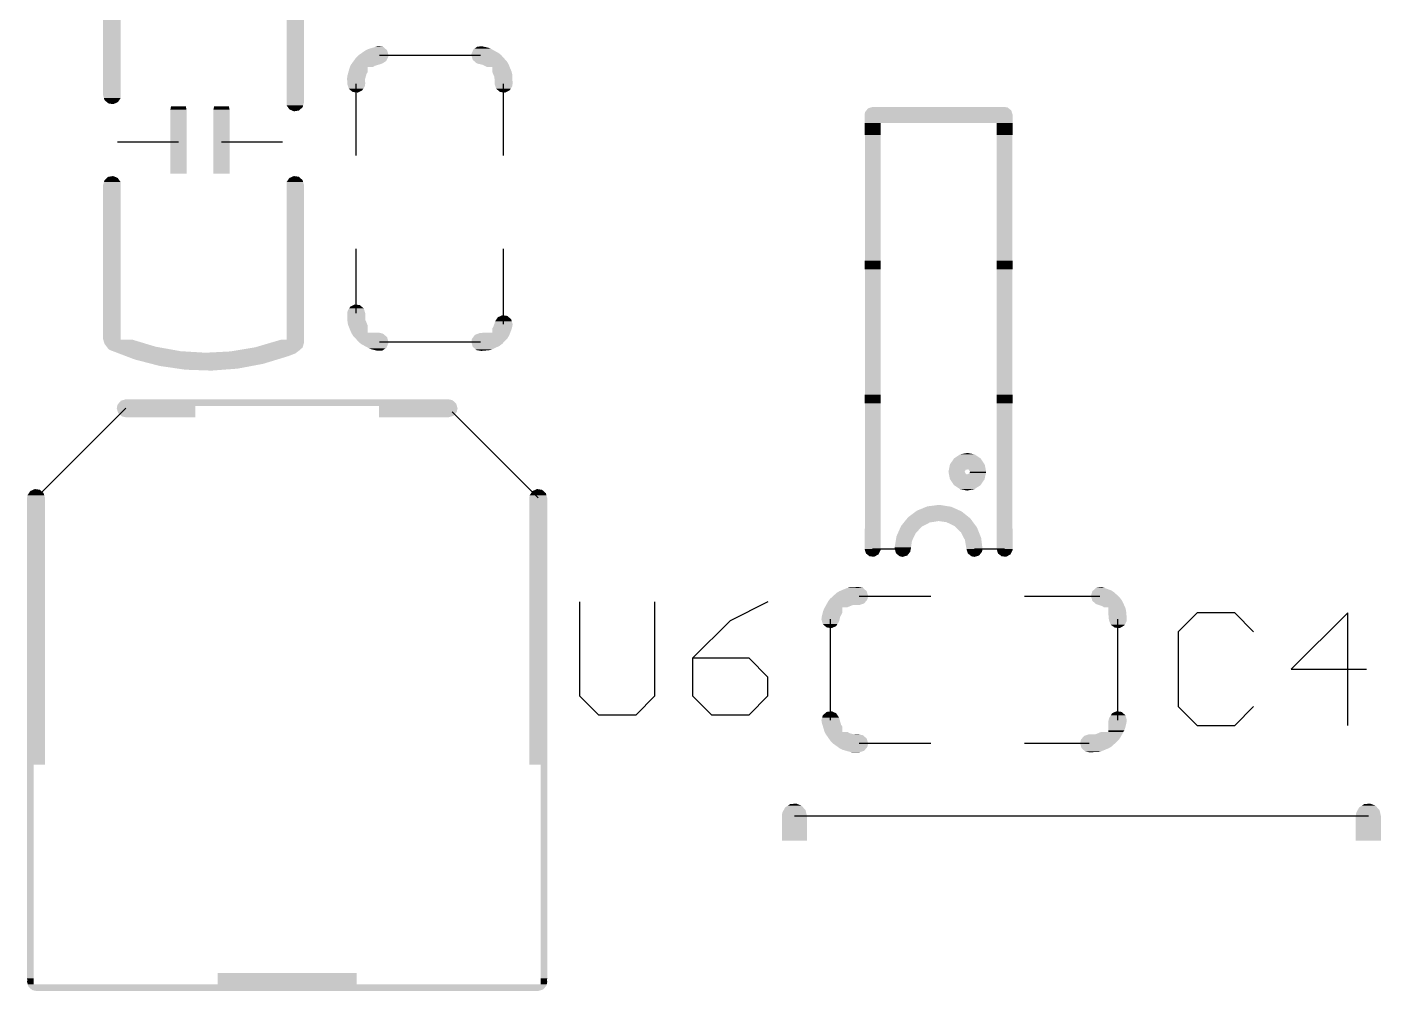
# Model space of a CAD drawing. Extents: x 0 to 3.48, y -0.08 to 2.34.
# Drawn here: x 0.4166 to 0.794, y 1.1686 to 1.4374 of the extents above; entities that cross this region are included whole.
import ezdxf

# ---------------------------------------------------------------- set-up
doc = ezdxf.new("R2010")
doc.units = 0
doc.layers.add('GTO', color=7, linetype='Continuous')

msp = doc.modelspace()

# ---------------------------------------------------------------- linework, layer by layer
at = {"layer": 'GTO'}
for points in [[(0.51485, 1.42962), (0.54296, 1.42962)], [(0.50836, 1.4016), (0.50836, 1.42161)], [(0.54944, 1.4016), (0.54944, 1.42161)], [(0.4418, 1.4054), (0.4588, 1.4054)], [(0.4708, 1.4054), (0.4878, 1.4054)], [(0.50836, 1.35759), (0.50836, 1.3756)], [(0.54944, 1.35459), (0.54944, 1.3756)], [(0.51485, 1.34959), (0.54296, 1.34959)], [(0.4201, 1.3071), (0.4441, 1.3311)], [(0.5351, 1.3301), (0.5591, 1.3061)], [(0.6523, 1.2919), (0.6607, 1.2919)], [(0.6807, 1.2919), (0.6891, 1.2919)], [(0.5706, 1.2771), (0.5706, 1.2509), (0.5759, 1.2456), (0.5864, 1.2456), (0.5916, 1.2509), (0.5916, 1.2771)], [(0.6231, 1.2771), (0.6126, 1.2718), (0.6021, 1.2614), (0.6021, 1.2509), (0.6074, 1.2456), (0.6179, 1.2456), (0.6231, 1.2509), (0.6231, 1.2561), (0.6179, 1.2614), (0.6021, 1.2614)], [(0.64855, 1.27874), (0.66858, 1.27874)], [(0.69463, 1.27874), (0.71566, 1.27874)], [(0.64053, 1.24415), (0.64053, 1.27226)], [(0.72067, 1.24415), (0.72067, 1.27226)], [(0.7585, 1.2688), (0.7533, 1.2741), (0.7428, 1.2741), (0.7375, 1.2688), (0.7375, 1.2479), (0.7428, 1.2426), (0.7533, 1.2426), (0.7585, 1.2479)], [(0.7848, 1.2426), (0.7848, 1.2741), (0.769, 1.2583), (0.79, 1.2583)], [(0.64855, 1.23766), (0.66858, 1.23766)], [(0.69463, 1.23766), (0.71266, 1.23766)], [(0.6305, 1.2174), (0.7905, 1.2174)]]:
    msp.add_lwpolyline(points, dxfattribs=at)
for points in [[(0.4378, 1.4184), (0.4378, 1.4614), (0.44268, 1.4184), (0.44268, 1.4614)], [(0.48893, 1.4164), (0.48893, 1.4603), (0.4938, 1.4164), (0.4938, 1.4603)], [(0.50908, 1.42962), (0.51098, 1.43094), (0.51735, 1.42962), (0.51696, 1.43094)], [(0.51098, 1.43094), (0.51101, 1.43096), (0.51696, 1.43094), (0.51696, 1.43096)], [(0.51101, 1.43096), (0.5117, 1.43129), (0.51696, 1.43096), (0.51658, 1.43129)], [(0.5117, 1.43129), (0.5137, 1.43188), (0.51658, 1.43129), (0.5159, 1.43188)], [(0.5137, 1.43188), (0.51414, 1.43201), (0.5159, 1.43188), (0.51505, 1.43201)], [(0.51414, 1.43201), (0.51452, 1.43209), (0.51505, 1.43201), (0.51452, 1.43209)], [(0.5406, 1.4302), (0.541, 1.43117), (0.54802, 1.4302), (0.54625, 1.43117)], [(0.541, 1.43117), (0.54134, 1.43141), (0.54625, 1.43117), (0.54582, 1.43141)], [(0.54134, 1.43141), (0.54167, 1.43165), (0.54582, 1.43141), (0.5452, 1.43165)], [(0.54167, 1.43165), (0.54214, 1.43198), (0.5452, 1.43165), (0.54382, 1.43198)], [(0.54214, 1.43198), (0.54354, 1.43205), (0.54382, 1.43198), (0.54354, 1.43205)], [(0.50659, 1.42628), (0.50675, 1.42661), (0.51303, 1.42628), (0.51351, 1.42661)], [(0.50675, 1.42661), (0.50692, 1.42695), (0.51351, 1.42661), (0.51466, 1.42695)], [(0.50692, 1.42695), (0.50711, 1.42722), (0.51466, 1.42695), (0.51556, 1.42722)], [(0.50711, 1.42722), (0.50765, 1.42798), (0.51556, 1.42722), (0.51674, 1.42798)], [(0.50765, 1.42798), (0.50834, 1.42892), (0.51674, 1.42798), (0.51717, 1.42892)], [(0.50834, 1.42892), (0.50866, 1.42925), (0.51717, 1.42892), (0.51732, 1.42925)], [(0.50866, 1.42925), (0.50893, 1.42951), (0.51732, 1.42925), (0.51734, 1.42951)], [(0.50893, 1.42951), (0.50908, 1.42962), (0.51734, 1.42951), (0.51735, 1.42962)], [(0.54046, 1.42969), (0.54047, 1.42987), (0.54867, 1.42969), (0.54843, 1.42987)], [(0.54046, 1.42962), (0.54046, 1.42969), (0.54874, 1.42962), (0.54867, 1.42969)], [(0.54085, 1.42827), (0.54046, 1.42962), (0.54996, 1.42827), (0.54874, 1.42962)], [(0.54047, 1.42987), (0.5406, 1.4302), (0.54843, 1.42987), (0.54802, 1.4302)], [(0.5413, 1.42788), (0.54085, 1.42827), (0.55032, 1.42788), (0.54996, 1.42827)], [(0.5419, 1.42735), (0.5413, 1.42788), (0.55065, 1.42735), (0.55032, 1.42788)], [(0.54237, 1.42718), (0.5419, 1.42735), (0.55075, 1.42718), (0.55065, 1.42735)], [(0.54254, 1.42715), (0.54237, 1.42718), (0.55078, 1.42715), (0.55075, 1.42718)], [(0.5437, 1.42686), (0.54254, 1.42715), (0.5509, 1.42686), (0.55078, 1.42715)], [(0.54478, 1.42628), (0.54371, 1.42686), (0.55114, 1.42628), (0.5509, 1.42686)], [(0.50581, 1.42319), (0.5059, 1.42386), (0.5109, 1.42319), (0.51109, 1.42386)], [(0.50581, 1.42312), (0.50581, 1.42319), (0.51088, 1.42312), (0.5109, 1.42319)], [(0.50582, 1.4229), (0.50581, 1.42312), (0.51082, 1.4229), (0.51088, 1.42312)], [(0.50582, 1.42289), (0.50582, 1.4229), (0.51082, 1.42289), (0.51082, 1.4229)], [(0.50586, 1.42169), (0.50582, 1.42289), (0.51086, 1.42169), (0.51082, 1.42289)], [(0.5059, 1.42386), (0.50605, 1.42439), (0.51109, 1.42386), (0.51124, 1.42439)], [(0.50605, 1.42439), (0.50616, 1.4248), (0.51124, 1.42439), (0.51153, 1.4248)], [(0.50616, 1.4248), (0.50654, 1.42615), (0.51153, 1.4248), (0.51153, 1.42615)], [(0.50654, 1.42616), (0.50659, 1.42627), (0.51153, 1.42616), (0.51153, 1.42627)], [(0.50654, 1.42615), (0.50654, 1.42616), (0.51153, 1.42615), (0.51153, 1.42616)], [(0.50659, 1.42627), (0.50659, 1.42628), (0.51303, 1.42627), (0.51303, 1.42628)], [(0.54478, 1.42627), (0.54478, 1.42628), (0.55114, 1.42627), (0.55114, 1.42628)], [(0.54628, 1.42493), (0.54628, 1.42627), (0.55169, 1.42493), (0.55114, 1.42627)], [(0.54628, 1.42489), (0.54628, 1.42493), (0.5517, 1.42489), (0.55169, 1.42493)], [(0.54632, 1.42484), (0.54628, 1.42489), (0.55171, 1.42484), (0.5517, 1.42489)], [(0.54664, 1.42405), (0.54632, 1.42484), (0.55188, 1.42405), (0.55171, 1.42484)], [(0.54667, 1.424), (0.54664, 1.42405), (0.55188, 1.424), (0.55188, 1.42405)], [(0.54689, 1.42346), (0.54667, 1.424), (0.55189, 1.42346), (0.55188, 1.424)], [(0.54689, 1.42345), (0.54689, 1.42346), (0.55189, 1.42345), (0.55189, 1.42346)], [(0.54694, 1.42168), (0.54689, 1.42345), (0.55194, 1.42168), (0.55189, 1.42345)], [(0.50586, 1.42161), (0.50586, 1.42169), (0.51086, 1.42161), (0.51086, 1.42169)], [(0.50586, 1.42153), (0.50586, 1.42161), (0.51085, 1.42153), (0.51086, 1.42161)], [(0.50605, 1.42095), (0.50586, 1.42153), (0.51077, 1.42095), (0.51085, 1.42153)], [(0.5063, 1.4202), (0.50605, 1.42095), (0.51031, 1.4202), (0.51077, 1.42095)], [(0.50684, 1.41976), (0.5063, 1.4202), (0.51004, 1.41976), (0.51031, 1.4202)], [(0.50738, 1.41932), (0.50684, 1.41976), (0.50911, 1.41932), (0.51004, 1.41976)], [(0.50878, 1.41915), (0.50738, 1.41932), (0.50878, 1.41915), (0.50911, 1.41932)], [(0.54694, 1.42161), (0.54694, 1.42168), (0.55194, 1.42161), (0.55194, 1.42168)], [(0.54695, 1.42154), (0.54694, 1.42161), (0.55193, 1.42154), (0.55194, 1.42161)], [(0.54714, 1.42094), (0.54695, 1.42154), (0.55185, 1.42094), (0.55193, 1.42154)], [(0.54738, 1.42021), (0.54714, 1.42094), (0.55139, 1.42021), (0.55185, 1.42094)], [(0.54793, 1.41975), (0.54738, 1.42021), (0.55111, 1.41975), (0.55139, 1.42021)], [(0.54846, 1.41932), (0.54793, 1.41975), (0.5502, 1.41932), (0.55111, 1.41975)], [(0.54985, 1.41915), (0.54846, 1.41932), (0.54985, 1.41915), (0.5502, 1.41932)], [(0.43803, 1.41762), (0.4378, 1.4184), (0.44268, 1.41762), (0.44268, 1.4184)], [(0.43819, 1.41706), (0.43803, 1.41762), (0.4423, 1.41706), (0.44268, 1.41762)], [(0.43884, 1.41649), (0.43819, 1.41706), (0.44191, 1.41649), (0.4423, 1.41706)], [(0.43925, 1.41613), (0.43884, 1.41649), (0.44111, 1.41613), (0.44191, 1.41649)], [(0.44063, 1.41592), (0.43925, 1.41613), (0.44063, 1.41592), (0.44111, 1.41613)], [(0.45655, 1.4144), (0.45673, 1.41528), (0.46105, 1.4144), (0.46087, 1.41528)], [(0.46855, 1.4144), (0.46873, 1.41528), (0.47305, 1.4144), (0.47287, 1.41528)], [(0.48893, 1.41562), (0.48893, 1.4164), (0.49358, 1.41562), (0.4938, 1.4164)], [(0.48929, 1.41509), (0.48893, 1.41562), (0.49343, 1.41509), (0.49358, 1.41562)], [(0.45655, 1.39653), (0.45655, 1.4144), (0.46105, 1.39653), (0.46105, 1.4144)], [(0.46855, 1.39653), (0.46855, 1.4144), (0.47305, 1.39653), (0.47305, 1.4144)], [(0.48972, 1.41447), (0.48929, 1.41509), (0.49274, 1.41447), (0.49343, 1.41509)], [(0.49046, 1.41415), (0.48972, 1.41447), (0.49239, 1.41415), (0.49274, 1.41447)], [(0.49101, 1.41392), (0.49046, 1.41415), (0.49101, 1.41392), (0.49239, 1.41415)], [(0.65005, 1.4129), (0.65021, 1.41372), (0.69135, 1.4129), (0.6911, 1.41372)], [(0.65005, 1.41065), (0.65005, 1.4129), (0.69135, 1.41065), (0.69135, 1.4129)], [(0.65021, 1.41372), (0.65056, 1.41417), (0.6911, 1.41372), (0.69096, 1.41417)], [(0.65056, 1.41417), (0.65103, 1.41476), (0.69096, 1.41417), (0.69022, 1.41476)], [(0.65103, 1.41476), (0.6518, 1.41499), (0.69022, 1.41476), (0.68992, 1.41499)], [(0.6518, 1.41499), (0.6523, 1.41515), (0.68992, 1.41499), (0.6891, 1.41515)], [(0.65005, 1.41064), (0.65005, 1.41065), (0.65455, 1.41064), (0.65456, 1.41065)], [(0.65005, 1.41065), (0.65005, 1.41065), (0.65456, 1.41065), (0.68684, 1.41065)], [(0.65005, 1.4073), (0.65005, 1.41064), (0.65455, 1.4073), (0.65455, 1.41064)], [(0.68685, 1.41064), (0.68684, 1.41065), (0.69135, 1.41064), (0.69135, 1.41065)], [(0.68685, 1.4073), (0.68685, 1.41064), (0.69135, 1.4073), (0.69135, 1.41064)], [(0.65018, 1.40729), (0.65017, 1.4073), (0.65455, 1.40729), (0.65455, 1.4073)], [(0.65018, 1.37231), (0.65018, 1.40729), (0.65455, 1.37231), (0.65455, 1.40729)], [(0.68685, 1.40729), (0.68685, 1.4073), (0.69123, 1.40729), (0.69124, 1.4073)], [(0.68685, 1.37231), (0.68685, 1.40729), (0.69123, 1.37231), (0.69123, 1.40729)], [(0.46105, 1.39653), (0.45655, 1.39653), (0.46105, 1.39653)], [(0.47305, 1.39653), (0.46855, 1.39653), (0.47305, 1.39653)], [(0.4378, 1.3934), (0.43802, 1.39418), (0.44268, 1.3934), (0.44268, 1.39418)], [(0.4378, 1.3504), (0.4378, 1.3934), (0.44268, 1.3504), (0.44268, 1.3934)], [(0.43802, 1.39418), (0.43817, 1.39471), (0.44268, 1.39418), (0.44231, 1.39471)], [(0.43817, 1.39471), (0.43886, 1.39534), (0.44231, 1.39471), (0.44188, 1.39534)], [(0.43886, 1.39534), (0.43921, 1.39565), (0.44188, 1.39534), (0.44114, 1.39565)], [(0.43921, 1.39565), (0.4406, 1.39588), (0.44114, 1.39565), (0.4406, 1.39588)], [(0.48893, 1.39418), (0.48931, 1.39474), (0.49357, 1.39418), (0.49341, 1.39474)], [(0.48893, 1.3934), (0.48893, 1.39418), (0.4938, 1.3934), (0.49357, 1.39418)], [(0.48893, 1.35028), (0.48893, 1.3934), (0.4938, 1.35028), (0.4938, 1.3934)], [(0.48931, 1.39474), (0.48969, 1.39531), (0.49341, 1.39474), (0.49276, 1.39531)], [(0.48969, 1.39531), (0.49049, 1.39567), (0.49276, 1.39531), (0.49235, 1.39567)], [(0.49049, 1.39567), (0.49097, 1.39588), (0.49235, 1.39567), (0.49097, 1.39588)], [(0.65005, 1.3699), (0.65005, 1.3723), (0.65455, 1.3699), (0.65455, 1.3723)], [(0.65017, 1.3723), (0.65018, 1.37231), (0.65455, 1.3723), (0.65455, 1.37231)], [(0.68685, 1.3723), (0.68685, 1.37231), (0.69123, 1.3723), (0.69123, 1.37231)], [(0.68685, 1.3699), (0.68685, 1.3723), (0.69135, 1.3699), (0.69135, 1.3723)], [(0.68685, 1.3723), (0.68685, 1.3723), (0.69135, 1.3723), (0.69123, 1.3723)], [(0.65018, 1.36989), (0.65017, 1.3699), (0.65455, 1.36989), (0.65455, 1.3699)], [(0.65018, 1.33491), (0.65018, 1.36989), (0.65455, 1.33491), (0.65455, 1.36989)], [(0.68685, 1.36989), (0.68685, 1.3699), (0.69123, 1.36989), (0.69124, 1.3699)], [(0.68685, 1.33491), (0.68685, 1.36989), (0.69123, 1.33491), (0.69123, 1.36989)], [(0.50595, 1.35826), (0.50641, 1.35899), (0.51067, 1.35826), (0.51043, 1.35899)], [(0.50641, 1.35899), (0.50669, 1.35944), (0.51043, 1.35899), (0.50987, 1.35944)], [(0.50669, 1.35944), (0.5076, 1.35988), (0.50987, 1.35944), (0.50935, 1.35988)], [(0.5076, 1.35988), (0.50796, 1.36005), (0.50935, 1.35988), (0.50796, 1.36005)], [(0.50586, 1.35759), (0.50587, 1.35766), (0.51086, 1.35759), (0.51086, 1.35766)], [(0.50586, 1.35752), (0.50586, 1.35759), (0.51086, 1.35752), (0.51086, 1.35759)], [(0.50591, 1.35575), (0.50586, 1.35752), (0.51091, 1.35575), (0.51086, 1.35752)], [(0.50587, 1.35766), (0.50595, 1.35826), (0.51086, 1.35766), (0.51067, 1.35826)], [(0.50593, 1.35521), (0.50591, 1.35575), (0.51114, 1.35521), (0.51091, 1.35575)], [(0.50593, 1.35515), (0.50593, 1.35521), (0.51116, 1.35515), (0.51114, 1.35521)], [(0.5061, 1.35436), (0.50593, 1.35515), (0.51148, 1.35436), (0.51116, 1.35515)], [(0.54684, 1.35459), (0.54697, 1.35492), (0.55194, 1.35459), (0.55185, 1.35492)], [(0.54697, 1.35492), (0.54706, 1.35533), (0.55185, 1.35492), (0.55173, 1.35533)], [(0.54706, 1.35533), (0.54746, 1.35593), (0.55173, 1.35533), (0.55155, 1.35593)], [(0.54746, 1.35593), (0.54783, 1.35649), (0.55155, 1.35593), (0.5509, 1.35649)], [(0.54783, 1.35649), (0.54864, 1.35685), (0.5509, 1.35649), (0.5505, 1.35685)], [(0.54864, 1.35685), (0.54911, 1.35706), (0.5505, 1.35685), (0.54911, 1.35706)], [(0.50611, 1.35431), (0.5061, 1.35436), (0.51153, 1.35431), (0.51148, 1.35436)], [(0.50612, 1.35427), (0.50611, 1.35431), (0.51153, 1.35427), (0.51153, 1.35431)], [(0.50695, 1.35223), (0.50612, 1.35427), (0.51153, 1.35223), (0.51153, 1.35427)], [(0.50703, 1.35205), (0.50696, 1.35223), (0.51527, 1.35205), (0.51456, 1.35223)], [(0.50705, 1.35202), (0.50703, 1.35205), (0.51543, 1.35202), (0.51527, 1.35205)], [(0.50715, 1.35185), (0.50705, 1.35202), (0.5159, 1.35185), (0.51543, 1.35202)], [(0.50749, 1.35132), (0.50715, 1.35185), (0.51651, 1.35132), (0.5159, 1.35185)], [(0.50785, 1.35093), (0.50749, 1.35132), (0.51696, 1.35093), (0.51651, 1.35132)], [(0.54076, 1.35065), (0.54137, 1.35148), (0.55052, 1.35065), (0.55103, 1.35148)], [(0.54137, 1.35148), (0.54142, 1.35156), (0.55103, 1.35148), (0.55106, 1.35156)], [(0.54142, 1.35156), (0.54273, 1.35207), (0.55106, 1.35156), (0.55125, 1.35207)], [(0.54273, 1.35207), (0.54434, 1.35222), (0.55125, 1.35207), (0.5513, 1.35222)], [(0.54434, 1.35222), (0.54434, 1.35223), (0.5513, 1.35222), (0.5513, 1.35223)], [(0.54627, 1.35223), (0.54628, 1.35223), (0.5513, 1.35223), (0.55131, 1.35223)], [(0.54628, 1.35343), (0.54631, 1.35346), (0.55175, 1.35343), (0.55176, 1.35346)], [(0.54628, 1.35223), (0.54628, 1.35343), (0.55131, 1.35223), (0.55175, 1.35343)], [(0.54631, 1.35346), (0.54651, 1.35368), (0.55176, 1.35346), (0.55181, 1.35368)], [(0.54651, 1.35368), (0.54664, 1.35402), (0.55181, 1.35368), (0.55189, 1.35402)], [(0.54664, 1.35402), (0.54673, 1.35428), (0.55189, 1.35402), (0.55193, 1.35428)], [(0.54673, 1.35428), (0.54684, 1.35459), (0.55193, 1.35428), (0.55194, 1.35459)], [(0.43784, 1.35028), (0.4378, 1.3504), (0.44268, 1.35028), (0.44268, 1.3504)], [(0.43819, 1.34906), (0.43784, 1.35028), (0.44986, 1.34906), (0.4458, 1.35028)], [(0.43847, 1.3487), (0.43819, 1.34906), (0.45104, 1.3487), (0.44986, 1.34906)], [(0.4388, 1.34827), (0.43847, 1.3487), (0.45248, 1.34827), (0.45105, 1.3487)], [(0.43847, 1.3487), (0.43847, 1.3487), (0.45105, 1.3487), (0.45104, 1.3487)], [(0.43932, 1.34759), (0.4388, 1.34827), (0.45628, 1.34759), (0.45248, 1.34827)], [(0.43978, 1.34732), (0.43932, 1.34759), (0.45778, 1.34732), (0.45628, 1.34759)], [(0.47432, 1.34713), (0.4798, 1.34805), (0.49235, 1.34713), (0.4934, 1.34805)], [(0.4798, 1.34805), (0.48019, 1.34811), (0.4934, 1.34805), (0.49342, 1.34811)], [(0.48019, 1.34811), (0.48456, 1.3494), (0.49342, 1.34811), (0.4938, 1.3494)], [(0.48456, 1.3494), (0.48753, 1.35027), (0.4938, 1.3494), (0.4938, 1.35027)], [(0.48753, 1.35027), (0.48892, 1.35028), (0.4938, 1.35027), (0.4938, 1.35028)], [(0.50907, 1.34959), (0.50785, 1.35093), (0.51735, 1.34959), (0.51696, 1.35093)], [(0.50914, 1.34951), (0.50907, 1.34959), (0.51734, 1.34951), (0.51735, 1.34959)], [(0.50937, 1.34933), (0.50914, 1.34951), (0.51733, 1.34933), (0.51734, 1.34951)], [(0.50979, 1.349), (0.50937, 1.34933), (0.5172, 1.349), (0.51733, 1.34933)], [(0.51155, 1.34803), (0.50979, 1.349), (0.5168, 1.34803), (0.5172, 1.349)], [(0.51199, 1.34779), (0.51155, 1.34803), (0.51647, 1.34779), (0.5168, 1.34803)], [(0.51261, 1.34755), (0.51199, 1.34779), (0.51613, 1.34755), (0.51647, 1.34779)], [(0.51399, 1.34722), (0.51261, 1.34755), (0.51566, 1.34722), (0.51613, 1.34755)], [(0.54046, 1.34959), (0.5406, 1.35043), (0.54953, 1.34959), (0.55031, 1.35043)], [(0.54061, 1.34906), (0.54046, 1.34959), (0.54904, 1.34906), (0.54953, 1.34959)], [(0.5406, 1.35043), (0.54076, 1.35065), (0.55031, 1.35043), (0.55052, 1.35065)], [(0.54077, 1.34851), (0.54061, 1.34906), (0.5483, 1.34851), (0.54904, 1.34906)], [(0.54085, 1.34824), (0.54077, 1.34851), (0.54774, 1.34824), (0.5483, 1.34851)], [(0.54165, 1.34754), (0.54085, 1.34824), (0.54629, 1.34754), (0.54774, 1.34824)], [(0.5419, 1.34732), (0.54165, 1.34754), (0.54549, 1.34732), (0.54629, 1.34754)], [(0.54198, 1.3473), (0.5419, 1.34732), (0.54544, 1.3473), (0.54549, 1.34732)], [(0.44052, 1.34703), (0.43978, 1.34732), (0.45936, 1.34703), (0.45778, 1.34732)], [(0.44167, 1.3466), (0.44052, 1.34703), (0.46633, 1.3466), (0.45936, 1.34703)], [(0.44224, 1.34638), (0.44167, 1.3466), (0.49134, 1.34638), (0.49163, 1.3466)], [(0.44421, 1.34563), (0.44224, 1.34638), (0.48938, 1.34563), (0.49134, 1.34638)], [(0.44657, 1.34473), (0.44421, 1.34563), (0.48643, 1.34473), (0.48938, 1.34563)], [(0.45127, 1.34351), (0.44657, 1.34473), (0.48243, 1.34351), (0.48643, 1.34473)], [(0.46633, 1.3466), (0.4733, 1.34696), (0.49163, 1.3466), (0.49212, 1.34696)], [(0.4733, 1.34696), (0.47431, 1.34713), (0.49212, 1.34696), (0.49235, 1.34713)], [(0.51426, 1.34715), (0.51399, 1.34722), (0.51426, 1.34715), (0.51566, 1.34722)], [(0.54319, 1.3471), (0.54198, 1.3473), (0.54319, 1.3471), (0.54544, 1.3473)], [(0.4536, 1.3429), (0.45127, 1.34351), (0.47921, 1.3429), (0.48243, 1.34351)], [(0.45869, 1.34216), (0.4536, 1.3429), (0.47529, 1.34216), (0.47921, 1.3429)], [(0.46079, 1.34186), (0.45869, 1.34216), (0.47129, 1.34186), (0.47529, 1.34216)], [(0.46805, 1.34161), (0.46079, 1.34186), (0.46805, 1.34161), (0.47129, 1.34186)], [(0.44184, 1.33215), (0.44209, 1.33244), (0.53629, 1.33215), (0.53621, 1.33244)], [(0.44209, 1.33244), (0.44276, 1.33321), (0.53621, 1.33244), (0.53534, 1.33321)], [(0.44276, 1.33321), (0.4433, 1.33337), (0.53534, 1.33321), (0.53516, 1.33337)], [(0.4433, 1.33337), (0.4441, 1.3336), (0.53516, 1.33337), (0.5341, 1.3336)], [(0.65005, 1.3325), (0.65005, 1.3349), (0.65455, 1.3325), (0.65455, 1.3349)], [(0.65017, 1.3349), (0.65018, 1.33491), (0.65455, 1.3349), (0.65455, 1.33491)], [(0.65018, 1.33249), (0.65017, 1.3325), (0.65455, 1.33249), (0.65455, 1.3325)], [(0.65018, 1.29751), (0.65018, 1.33249), (0.65455, 1.29751), (0.65455, 1.33249)], [(0.68685, 1.3349), (0.68685, 1.33491), (0.69123, 1.3349), (0.69123, 1.33491)], [(0.68685, 1.3325), (0.68685, 1.3349), (0.69135, 1.3325), (0.69135, 1.3349)], [(0.68685, 1.3349), (0.68685, 1.3349), (0.69135, 1.3349), (0.69123, 1.3349)], [(0.68685, 1.33249), (0.68685, 1.3325), (0.69123, 1.33249), (0.69124, 1.3325)], [(0.68685, 1.29751), (0.68685, 1.33249), (0.69123, 1.29751), (0.69123, 1.33249)], [(0.4416, 1.3311), (0.44174, 1.33172), (0.46348, 1.3311), (0.46348, 1.33172)], [(0.44199, 1.32976), (0.4416, 1.3311), (0.46348, 1.32976), (0.46348, 1.3311)], [(0.44174, 1.33173), (0.44184, 1.33215), (0.53642, 1.33173), (0.53629, 1.33215)], [(0.44305, 1.32883), (0.44199, 1.32976), (0.46348, 1.32883), (0.46348, 1.32976)], [(0.4441, 1.3286), (0.44305, 1.32883), (0.46348, 1.3286), (0.46348, 1.32883)], [(0.51473, 1.3311), (0.51473, 1.33172), (0.5366, 1.3311), (0.53642, 1.33172)], [(0.51473, 1.33005), (0.51473, 1.3311), (0.53637, 1.33005), (0.5366, 1.3311)], [(0.51473, 1.32899), (0.51473, 1.33005), (0.53545, 1.32899), (0.53637, 1.33005)], [(0.51473, 1.3286), (0.51473, 1.32899), (0.5341, 1.3286), (0.53545, 1.32899)], [(0.67499, 1.3171), (0.67503, 1.31715), (0.68243, 1.3171), (0.68235, 1.31715)], [(0.67503, 1.31715), (0.67669, 1.31824), (0.68235, 1.31715), (0.68074, 1.31824)], [(0.67669, 1.31824), (0.67673, 1.31827), (0.68074, 1.31824), (0.6806, 1.31827)], [(0.67673, 1.31827), (0.67874, 1.31865), (0.6806, 1.31827), (0.67874, 1.31865)], [(0.67345, 1.3134), (0.67358, 1.31402), (0.67795, 1.3134), (0.67831, 1.31402)], [(0.67358, 1.31276), (0.67345, 1.3134), (0.67834, 1.31276), (0.67795, 1.3134)], [(0.67358, 1.31404), (0.67386, 1.3154), (0.68383, 1.31404), (0.68356, 1.3154)], [(0.67358, 1.31402), (0.67358, 1.31404), (0.67831, 1.31402), (0.67906, 1.31404)], [(0.67386, 1.3154), (0.67388, 1.31547), (0.68356, 1.3154), (0.68351, 1.31547)], [(0.67388, 1.31547), (0.67499, 1.3171), (0.68351, 1.31547), (0.68243, 1.3171)], [(0.67945, 1.3134), (0.67906, 1.31404), (0.68395, 1.3134), (0.68383, 1.31404)], [(0.67935, 1.31304), (0.67945, 1.3134), (0.68388, 1.31304), (0.68395, 1.3134)], [(0.6736, 1.31267), (0.67358, 1.31276), (0.6787, 1.31267), (0.67834, 1.31276)], [(0.67385, 1.3114), (0.6736, 1.31267), (0.68354, 1.3114), (0.6838, 1.31267)], [(0.67389, 1.31133), (0.67385, 1.3114), (0.68353, 1.31133), (0.68354, 1.3114)], [(0.67498, 1.3097), (0.67389, 1.31133), (0.68241, 1.3097), (0.68353, 1.31133)], [(0.67505, 1.30965), (0.67498, 1.3097), (0.68238, 1.30965), (0.68241, 1.3097)], [(0.67667, 1.30856), (0.67505, 1.30965), (0.68071, 1.30856), (0.68238, 1.30965)], [(0.6787, 1.31267), (0.67935, 1.31304), (0.6838, 1.31267), (0.68388, 1.31304)], [(0.4166, 1.3061), (0.41672, 1.30685), (0.4216, 1.3061), (0.42138, 1.30685)], [(0.4166, 1.23172), (0.4166, 1.3061), (0.4216, 1.23172), (0.4216, 1.3061)], [(0.41672, 1.30685), (0.41711, 1.30744), (0.42138, 1.30685), (0.42121, 1.30744)], [(0.41711, 1.30744), (0.41749, 1.30801), (0.42121, 1.30744), (0.42056, 1.30801)], [(0.41749, 1.30801), (0.41829, 1.30837), (0.42056, 1.30801), (0.42016, 1.30837)], [(0.41829, 1.30837), (0.41877, 1.30858), (0.42016, 1.30837), (0.41877, 1.30858)], [(0.5566, 1.3061), (0.55672, 1.30685), (0.5616, 1.3061), (0.56138, 1.30685)], [(0.5566, 1.23172), (0.5566, 1.3061), (0.5616, 1.23172), (0.5616, 1.3061)], [(0.55672, 1.30685), (0.55711, 1.30744), (0.56138, 1.30685), (0.56121, 1.30744)], [(0.55711, 1.30744), (0.55749, 1.30801), (0.56121, 1.30744), (0.56056, 1.30801)], [(0.55749, 1.30801), (0.55829, 1.30837), (0.56056, 1.30801), (0.56016, 1.30837)], [(0.55829, 1.30837), (0.55877, 1.30858), (0.56016, 1.30837), (0.55877, 1.30858)], [(0.6768, 1.30853), (0.67667, 1.30856), (0.68067, 1.30853), (0.68071, 1.30856)], [(0.67867, 1.30815), (0.6768, 1.30853), (0.67867, 1.30815), (0.68067, 1.30853)], [(0.6622, 1.30072), (0.6644, 1.30236), (0.67913, 1.30072), (0.67708, 1.30236)], [(0.6644, 1.30236), (0.66471, 1.30258), (0.67708, 1.30236), (0.67658, 1.30258)], [(0.66471, 1.30258), (0.6673, 1.30363), (0.67658, 1.30258), (0.67423, 1.30363)], [(0.6673, 1.30363), (0.6676, 1.30375), (0.67423, 1.30363), (0.6735, 1.30375)], [(0.6676, 1.30375), (0.67064, 1.30414), (0.6735, 1.30375), (0.67115, 1.30414)], [(0.67064, 1.30414), (0.6707, 1.30415), (0.67115, 1.30414), (0.6707, 1.30415)], [(0.66016, 1.2981), (0.66024, 1.29828), (0.66605, 1.2981), (0.6664, 1.29828)], [(0.66024, 1.29828), (0.66102, 1.29925), (0.6664, 1.29828), (0.66825, 1.29925)], [(0.66102, 1.29925), (0.66134, 1.29965), (0.66825, 1.29925), (0.6707, 1.29965)], [(0.66134, 1.29965), (0.66195, 1.3004), (0.68008, 1.29965), (0.67952, 1.3004)], [(0.66195, 1.3004), (0.6622, 1.30072), (0.67952, 1.3004), (0.67913, 1.30072)], [(0.67288, 1.29934), (0.6707, 1.29965), (0.68031, 1.29934), (0.68008, 1.29965)], [(0.67512, 1.29827), (0.67288, 1.29934), (0.68111, 1.29827), (0.68031, 1.29934)], [(0.6755, 1.2979), (0.67512, 1.29827), (0.68138, 1.2979), (0.68111, 1.29827)], [(0.65005, 1.2919), (0.65005, 1.2975), (0.65455, 1.2919), (0.65455, 1.2975)], [(0.65017, 1.2975), (0.65018, 1.29751), (0.65455, 1.2975), (0.65455, 1.29751)], [(0.65875, 1.29407), (0.65897, 1.29543), (0.66326, 1.29407), (0.66391, 1.29543)], [(0.65897, 1.29543), (0.65937, 1.29631), (0.66391, 1.29543), (0.66433, 1.29631)], [(0.65937, 1.29631), (0.66016, 1.2981), (0.66433, 1.29631), (0.66605, 1.2981)], [(0.6769, 1.29655), (0.6755, 1.2979), (0.68193, 1.29655), (0.68138, 1.2979)], [(0.67771, 1.295), (0.6769, 1.29655), (0.68255, 1.295), (0.68193, 1.29655)], [(0.67805, 1.29435), (0.67771, 1.295), (0.68264, 1.29435), (0.68255, 1.295)], [(0.68685, 1.2975), (0.68685, 1.29751), (0.69123, 1.2975), (0.69123, 1.29751)], [(0.68685, 1.2919), (0.68685, 1.2975), (0.69135, 1.2919), (0.69135, 1.2975)], [(0.68685, 1.2975), (0.68685, 1.2975), (0.69135, 1.2975), (0.69123, 1.2975)], [(0.65016, 1.29157), (0.65005, 1.2919), (0.65453, 1.29157), (0.65455, 1.2919)], [(0.65044, 1.29063), (0.65016, 1.29157), (0.65408, 1.29063), (0.65453, 1.29157)], [(0.65845, 1.2919), (0.65846, 1.29235), (0.66295, 1.2919), (0.66302, 1.29235)], [(0.65871, 1.29108), (0.65845, 1.2919), (0.6628, 1.29108), (0.66295, 1.2919)], [(0.65846, 1.29235), (0.65875, 1.29407), (0.66302, 1.29235), (0.66326, 1.29407)], [(0.65884, 1.29063), (0.65871, 1.29108), (0.66244, 1.29063), (0.6628, 1.29108)], [(0.67845, 1.2919), (0.67805, 1.29435), (0.68295, 1.2919), (0.68264, 1.29435)], [(0.67871, 1.29108), (0.67845, 1.2919), (0.6828, 1.29108), (0.68295, 1.2919)], [(0.67884, 1.29063), (0.67871, 1.29108), (0.68244, 1.29063), (0.6828, 1.29108)], [(0.68696, 1.29157), (0.68685, 1.2919), (0.69133, 1.29157), (0.69135, 1.2919)], [(0.68724, 1.29063), (0.68696, 1.29157), (0.69088, 1.29063), (0.69133, 1.29157)], [(0.65077, 1.29037), (0.65044, 1.29063), (0.65395, 1.29037), (0.65408, 1.29063)], [(0.65148, 1.28981), (0.65077, 1.29037), (0.65297, 1.28981), (0.65395, 1.29037)], [(0.6528, 1.28971), (0.65148, 1.28981), (0.6528, 1.28971), (0.65297, 1.28981)], [(0.65958, 1.29004), (0.65884, 1.29063), (0.66197, 1.29004), (0.66244, 1.29063)], [(0.65988, 1.28981), (0.65958, 1.29004), (0.66121, 1.28981), (0.66197, 1.29004)], [(0.6607, 1.28965), (0.65988, 1.28981), (0.6607, 1.28965), (0.66121, 1.28981)], [(0.67958, 1.29004), (0.67884, 1.29063), (0.68197, 1.29004), (0.68244, 1.29063)], [(0.67988, 1.28981), (0.67958, 1.29004), (0.68121, 1.28981), (0.68197, 1.29004)], [(0.6807, 1.28965), (0.67988, 1.28981), (0.6807, 1.28965), (0.68121, 1.28981)], [(0.68757, 1.29037), (0.68724, 1.29063), (0.69075, 1.29037), (0.69088, 1.29063)], [(0.68828, 1.28981), (0.68757, 1.29037), (0.68977, 1.28981), (0.69075, 1.29037)], [(0.6896, 1.28971), (0.68828, 1.28981), (0.6896, 1.28971), (0.68977, 1.28981)], [(0.64131, 1.27874), (0.64228, 1.27962), (0.65105, 1.27874), (0.65079, 1.27962)], [(0.64228, 1.27962), (0.64301, 1.28008), (0.65079, 1.27962), (0.65066, 1.28008)], [(0.64301, 1.28008), (0.64303, 1.28009), (0.65066, 1.28008), (0.65065, 1.28009)], [(0.64303, 1.28009), (0.64523, 1.28099), (0.65065, 1.28009), (0.64963, 1.28099)], [(0.64523, 1.28099), (0.64533, 1.28101), (0.64963, 1.28099), (0.6496, 1.28101)], [(0.64533, 1.28101), (0.6461, 1.28117), (0.6496, 1.28101), (0.6488, 1.28117)], [(0.6461, 1.28117), (0.64848, 1.28124), (0.6488, 1.28117), (0.64848, 1.28124)], [(0.71316, 1.27874), (0.71347, 1.27981), (0.72076, 1.27874), (0.7196, 1.27981)], [(0.71347, 1.27981), (0.71355, 1.28007), (0.7196, 1.27981), (0.71918, 1.28007)], [(0.71355, 1.28007), (0.71383, 1.28033), (0.71918, 1.28007), (0.71877, 1.28033)], [(0.71383, 1.28033), (0.71459, 1.281), (0.71877, 1.28033), (0.71693, 1.281)], [(0.71459, 1.281), (0.71493, 1.28106), (0.71693, 1.281), (0.71679, 1.28106)], [(0.71493, 1.28106), (0.71577, 1.28119), (0.71679, 1.28106), (0.71624, 1.28119)], [(0.71577, 1.28119), (0.71598, 1.28122), (0.71624, 1.28119), (0.71598, 1.28122)], [(0.63899, 1.27558), (0.63902, 1.27562), (0.64527, 1.27558), (0.64531, 1.27562)], [(0.63902, 1.27562), (0.63933, 1.27619), (0.64531, 1.27562), (0.6467, 1.27619)], [(0.63933, 1.27619), (0.63936, 1.27624), (0.6467, 1.27619), (0.64862, 1.27624)], [(0.63936, 1.27624), (0.6396, 1.27667), (0.64862, 1.27624), (0.64995, 1.27667)], [(0.6396, 1.27667), (0.63995, 1.27732), (0.64995, 1.27667), (0.65048, 1.27732)], [(0.63995, 1.27732), (0.64029, 1.27775), (0.65048, 1.27732), (0.65084, 1.27775)], [(0.64029, 1.27775), (0.64046, 1.27797), (0.65084, 1.27775), (0.65089, 1.27797)], [(0.64046, 1.27797), (0.64131, 1.27874), (0.65089, 1.27797), (0.65105, 1.27874)], [(0.71328, 1.27834), (0.71316, 1.27874), (0.72119, 1.27834), (0.72076, 1.27874)], [(0.7135, 1.2776), (0.71328, 1.27834), (0.72174, 1.2776), (0.72119, 1.27834)], [(0.71355, 1.2774), (0.7135, 1.2776), (0.72184, 1.2774), (0.72174, 1.2776)], [(0.71461, 1.27648), (0.71355, 1.2774), (0.72229, 1.27648), (0.72184, 1.2774)], [(0.71533, 1.27626), (0.71461, 1.27648), (0.72239, 1.27626), (0.72229, 1.27648)], [(0.71657, 1.27581), (0.71533, 1.27626), (0.72261, 1.27581), (0.72239, 1.27626)], [(0.7168, 1.27559), (0.71657, 1.27581), (0.72271, 1.27559), (0.72261, 1.27581)], [(0.63803, 1.27225), (0.6381, 1.27284), (0.6431, 1.27225), (0.64325, 1.27284)], [(0.6382, 1.27167), (0.63803, 1.27225), (0.64296, 1.27167), (0.6431, 1.27225)], [(0.6381, 1.27284), (0.63814, 1.273), (0.64325, 1.27284), (0.64328, 1.273)], [(0.63814, 1.273), (0.63838, 1.27399), (0.64328, 1.273), (0.64383, 1.27399)], [(0.63838, 1.27399), (0.6385, 1.27449), (0.64383, 1.27399), (0.64383, 1.27449)], [(0.6385, 1.2745), (0.63874, 1.27512), (0.64383, 1.2745), (0.64383, 1.27512)], [(0.6385, 1.27449), (0.6385, 1.2745), (0.64383, 1.27449), (0.64383, 1.2745)], [(0.63874, 1.27512), (0.63899, 1.27557), (0.64383, 1.27512), (0.64383, 1.27557)], [(0.63899, 1.27557), (0.63899, 1.27558), (0.64383, 1.27557), (0.64384, 1.27558)], [(0.63899, 1.27558), (0.63899, 1.27558), (0.64526, 1.27558), (0.64527, 1.27558)], [(0.71682, 1.27558), (0.7168, 1.27559), (0.72272, 1.27558), (0.72271, 1.27559)], [(0.71682, 1.27557), (0.71682, 1.27558), (0.72272, 1.27557), (0.72272, 1.27558)], [(0.71798, 1.27473), (0.71798, 1.27557), (0.72295, 1.27473), (0.72272, 1.27557)], [(0.71798, 1.2739), (0.71798, 1.27473), (0.72303, 1.2739), (0.72295, 1.27473)], [(0.71801, 1.27383), (0.71798, 1.2739), (0.72304, 1.27383), (0.72303, 1.2739)], [(0.71802, 1.27382), (0.71801, 1.27383), (0.72304, 1.27382), (0.72304, 1.27383)], [(0.71814, 1.27249), (0.71802, 1.27382), (0.72316, 1.27249), (0.72304, 1.27382)], [(0.71816, 1.27225), (0.71814, 1.27249), (0.72317, 1.27225), (0.72316, 1.27249)], [(0.71818, 1.27202), (0.71816, 1.27225), (0.72315, 1.27202), (0.72317, 1.27225)], [(0.71829, 1.27174), (0.71818, 1.27202), (0.72312, 1.27174), (0.72315, 1.27202)], [(0.63843, 1.27091), (0.6382, 1.27167), (0.64249, 1.27091), (0.64296, 1.27167)], [(0.63907, 1.27034), (0.63843, 1.27091), (0.64214, 1.27034), (0.64249, 1.27091)], [(0.63948, 1.26999), (0.63907, 1.27034), (0.64134, 1.26999), (0.64214, 1.27034)], [(0.64086, 1.26978), (0.63948, 1.26999), (0.64086, 1.26978), (0.64134, 1.26999)], [(0.7187, 1.27072), (0.71829, 1.27174), (0.72257, 1.27072), (0.72312, 1.27174)], [(0.719, 1.27051), (0.7187, 1.27072), (0.72245, 1.27051), (0.72257, 1.27072)], [(0.71983, 1.2699), (0.719, 1.27051), (0.72138, 1.2699), (0.72245, 1.27051)], [(0.72123, 1.26982), (0.71983, 1.2699), (0.72123, 1.26982), (0.72138, 1.2699)], [(0.63825, 1.24486), (0.63845, 1.24552), (0.64293, 1.24486), (0.6425, 1.24552)], [(0.63845, 1.24552), (0.63905, 1.24603), (0.6425, 1.24552), (0.64217, 1.24603)], [(0.63905, 1.24603), (0.63951, 1.24642), (0.64217, 1.24603), (0.64132, 1.24642)], [(0.63951, 1.24642), (0.6409, 1.24662), (0.64132, 1.24642), (0.6409, 1.24662)], [(0.71824, 1.24473), (0.71871, 1.24549), (0.723, 1.24473), (0.72278, 1.24549)], [(0.71871, 1.24549), (0.71906, 1.24605), (0.72278, 1.24549), (0.72213, 1.24605)], [(0.71906, 1.24605), (0.71986, 1.24641), (0.72213, 1.24605), (0.72172, 1.24641)], [(0.71986, 1.24641), (0.72034, 1.24662), (0.72172, 1.24641), (0.72034, 1.24662)], [(0.63803, 1.24415), (0.63825, 1.24486), (0.64314, 1.24415), (0.64293, 1.24486)], [(0.63814, 1.24343), (0.63803, 1.24415), (0.64335, 1.24343), (0.64314, 1.24415)], [(0.63832, 1.24281), (0.63814, 1.24343), (0.64354, 1.24281), (0.64335, 1.24343)], [(0.63845, 1.2424), (0.63832, 1.24281), (0.64383, 1.2424), (0.64354, 1.24281)], [(0.63886, 1.241), (0.63845, 1.2424), (0.64383, 1.241), (0.64383, 1.2424)], [(0.71798, 1.24364), (0.7181, 1.24415), (0.72311, 1.24364), (0.72317, 1.24415)], [(0.71798, 1.24356), (0.71798, 1.24364), (0.7231, 1.24356), (0.72311, 1.24364)], [(0.71798, 1.2419), (0.71798, 1.24356), (0.7227, 1.2419), (0.7231, 1.24356)], [(0.71798, 1.24129), (0.71798, 1.2419), (0.72246, 1.24129), (0.7227, 1.2419)], [(0.7181, 1.24415), (0.71824, 1.24473), (0.72317, 1.24415), (0.723, 1.24473)], [(0.63894, 1.24083), (0.63886, 1.241), (0.64383, 1.24083), (0.64383, 1.241)], [(0.63894, 1.24082), (0.63894, 1.24083), (0.64536, 1.24082), (0.64535, 1.24083)], [(0.63908, 1.24054), (0.63894, 1.24082), (0.64576, 1.24054), (0.64536, 1.24082)], [(0.63908, 1.24053), (0.63908, 1.24054), (0.64576, 1.24053), (0.64576, 1.24054)], [(0.63921, 1.24027), (0.63908, 1.24053), (0.6467, 1.24027), (0.64576, 1.24053)], [(0.63932, 1.24012), (0.63921, 1.24027), (0.64726, 1.24012), (0.6467, 1.24027)], [(0.63945, 1.23992), (0.63932, 1.24012), (0.6496, 1.23992), (0.64865, 1.24012)], [(0.6401, 1.239), (0.63945, 1.23992), (0.65065, 1.239), (0.6496, 1.23992)], [(0.64064, 1.23823), (0.6401, 1.239), (0.65088, 1.23823), (0.65065, 1.239)], [(0.6412, 1.23766), (0.64064, 1.23823), (0.65105, 1.23766), (0.65088, 1.23823)], [(0.64726, 1.24012), (0.64847, 1.24016), (0.64865, 1.24012), (0.64847, 1.24016)], [(0.71016, 1.23766), (0.71032, 1.23843), (0.71989, 1.23766), (0.72074, 1.23843)], [(0.71032, 1.23843), (0.71036, 1.23865), (0.72074, 1.23843), (0.72091, 1.23865)], [(0.71036, 1.23865), (0.71072, 1.23908), (0.72091, 1.23865), (0.72125, 1.23908)], [(0.71072, 1.23908), (0.71125, 1.23973), (0.72125, 1.23908), (0.72161, 1.23973)], [(0.71125, 1.23973), (0.71259, 1.24016), (0.72161, 1.23973), (0.72184, 1.24016)], [(0.71259, 1.24016), (0.7145, 1.24021), (0.72184, 1.24016), (0.72187, 1.24021)], [(0.7145, 1.24021), (0.71589, 1.24078), (0.72188, 1.24021), (0.72219, 1.24078)], [(0.7145, 1.24021), (0.7145, 1.24021), (0.72187, 1.24021), (0.72188, 1.24021)], [(0.71589, 1.24078), (0.71594, 1.24082), (0.72219, 1.24078), (0.72221, 1.24082)], [(0.71594, 1.24082), (0.71594, 1.24083), (0.72221, 1.24082), (0.72221, 1.24083)], [(0.71797, 1.24083), (0.71798, 1.24083), (0.72221, 1.24083), (0.72222, 1.24083)], [(0.71798, 1.24083), (0.71798, 1.24129), (0.72222, 1.24083), (0.72246, 1.24129)], [(0.64123, 1.23763), (0.6412, 1.23766), (0.65104, 1.23763), (0.65105, 1.23766)], [(0.64256, 1.23668), (0.64123, 1.23763), (0.65085, 1.23668), (0.65104, 1.23763)], [(0.6432, 1.23621), (0.64256, 1.23668), (0.65047, 1.23621), (0.65085, 1.23668)], [(0.644, 1.23583), (0.6432, 1.23621), (0.65015, 1.23583), (0.65047, 1.23621)], [(0.64487, 1.23559), (0.644, 1.23583), (0.64996, 1.23559), (0.65015, 1.23583)], [(0.6463, 1.2352), (0.64487, 1.23559), (0.64875, 1.2352), (0.64996, 1.23559)], [(0.64662, 1.23516), (0.6463, 1.2352), (0.64863, 1.23516), (0.64875, 1.2352)], [(0.64704, 1.23511), (0.64662, 1.23516), (0.64704, 1.23511), (0.64863, 1.23516)], [(0.71041, 1.23678), (0.71016, 1.23766), (0.71893, 1.23678), (0.71989, 1.23766)], [(0.71055, 1.23632), (0.71041, 1.23678), (0.7182, 1.23632), (0.71893, 1.23678)], [(0.71055, 1.23631), (0.71055, 1.23632), (0.71818, 1.23631), (0.7182, 1.23632)], [(0.71158, 1.23541), (0.71055, 1.23631), (0.71598, 1.23541), (0.71818, 1.23631)], [(0.7116, 1.23539), (0.71158, 1.23541), (0.71588, 1.23539), (0.71598, 1.23541)], [(0.7124, 1.23523), (0.7116, 1.23539), (0.7151, 1.23523), (0.71588, 1.23539)], [(0.71273, 1.23516), (0.7124, 1.23523), (0.71273, 1.23516), (0.7151, 1.23523)], [(0.4166, 1.1721), (0.4166, 1.23172), (0.41848, 1.1721), (0.41848, 1.23172)], [(0.55973, 1.1721), (0.55973, 1.23172), (0.5616, 1.1721), (0.5616, 1.23172)], [(0.62713, 1.21832), (0.62751, 1.21901), (0.63378, 1.21832), (0.63361, 1.21901)], [(0.62751, 1.21901), (0.62793, 1.21977), (0.63361, 1.21901), (0.63294, 1.21977)], [(0.62793, 1.21977), (0.62867, 1.22026), (0.63294, 1.21977), (0.63251, 1.22026)], [(0.62867, 1.22026), (0.62931, 1.22069), (0.63251, 1.22026), (0.63142, 1.22069)], [(0.62931, 1.22069), (0.63097, 1.22087), (0.63142, 1.22069), (0.63097, 1.22087)], [(0.78713, 1.21832), (0.78751, 1.21901), (0.79378, 1.21832), (0.79361, 1.21901)], [(0.78751, 1.21901), (0.78793, 1.21977), (0.79361, 1.21901), (0.79294, 1.21977)], [(0.78793, 1.21977), (0.78867, 1.22026), (0.79294, 1.21977), (0.79251, 1.22026)], [(0.78867, 1.22026), (0.78931, 1.22069), (0.79251, 1.22026), (0.79142, 1.22069)], [(0.78931, 1.22069), (0.79097, 1.22087), (0.79142, 1.22069), (0.79097, 1.22087)], [(0.627, 1.2174), (0.62713, 1.21832), (0.634, 1.2174), (0.63378, 1.21832)], [(0.627, 1.21053), (0.627, 1.2174), (0.634, 1.21053), (0.634, 1.2174)], [(0.787, 1.2174), (0.78713, 1.21832), (0.794, 1.2174), (0.79378, 1.21832)], [(0.787, 1.21053), (0.787, 1.2174), (0.794, 1.21053), (0.794, 1.2174)], [(0.634, 1.21053), (0.627, 1.21053), (0.634, 1.21053)], [(0.41665, 1.1716), (0.4166, 1.1721), (0.41848, 1.1716), (0.41848, 1.1721)], [(0.4166, 1.1711), (0.41665, 1.1716), (0.41848, 1.1711), (0.41848, 1.1716)], [(0.41678, 1.17048), (0.4166, 1.1711), (0.41848, 1.17048), (0.41848, 1.1711)], [(0.41691, 1.17005), (0.41678, 1.17048), (0.56137, 1.17005), (0.56146, 1.17048)], [(0.41678, 1.17048), (0.41678, 1.17048), (0.46972, 1.17048), (0.41848, 1.17048)], [(0.41699, 1.16976), (0.41691, 1.17005), (0.56111, 1.16976), (0.56137, 1.17005)], [(0.46972, 1.17048), (0.46972, 1.17048), (0.55972, 1.17048), (0.50848, 1.17048)], [(0.46973, 1.17048), (0.46973, 1.1736), (0.50848, 1.17048), (0.50848, 1.1736)], [(0.46973, 1.1736), (0.46973, 1.1736), (0.50848, 1.1736), (0.46973, 1.1736)], [(0.55972, 1.17048), (0.55973, 1.17048), (0.56146, 1.17048), (0.56147, 1.17048)], [(0.55973, 1.1716), (0.55973, 1.1721), (0.56155, 1.1716), (0.5616, 1.1721)], [(0.55973, 1.1711), (0.55973, 1.1716), (0.5616, 1.1711), (0.56155, 1.1716)], [(0.55973, 1.17048), (0.55973, 1.1711), (0.56147, 1.17048), (0.5616, 1.1711)], [(0.41787, 1.16899), (0.41699, 1.16976), (0.56045, 1.16899), (0.56111, 1.16976)], [(0.41805, 1.16883), (0.41787, 1.16899), (0.5599, 1.16883), (0.56045, 1.16899)], [(0.4191, 1.1686), (0.41805, 1.16883), (0.5591, 1.1686), (0.5599, 1.16883)]]:
    msp.add_solid(points, dxfattribs=at)

doc.saveas('drawing.dxf')
